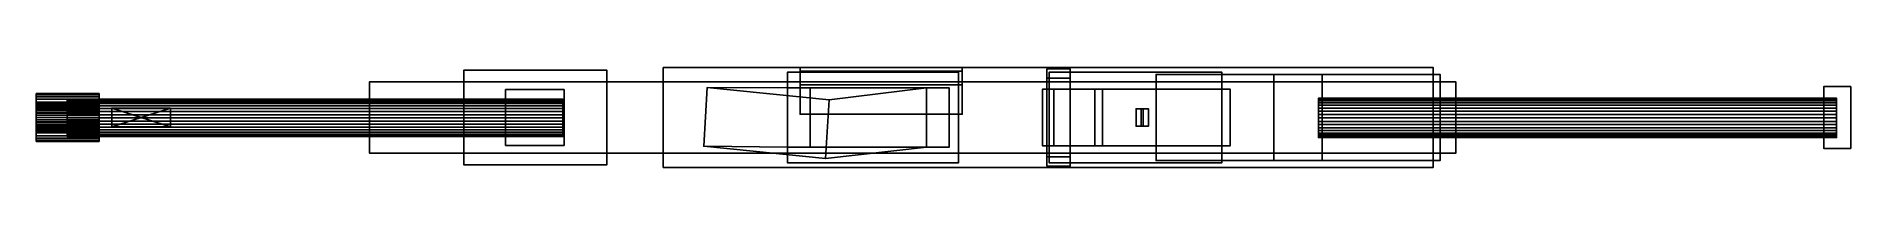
# Model space of a CAD drawing. Extents: x -1.07 to 1.57, y -0.07 to 0.07.
import ezdxf

# ---------------------------------------------------------------- set-up
doc = ezdxf.new("R2010")
doc.units = 0
for name, color, linetype in [('CA_ON', 88, 'CONTINUOUS'), ('CARGADOR', 88, 'CONTINUOUS'), ('CUBO_5', 88, 'CONTINUOUS'), ('CUERPO', 88, 'CONTINUOUS'), ('CULATA', 88, 'CONTINUOUS'), ('GATILLO', 88, 'CONTINUOUS'), ('GRIP', 88, 'CONTINUOUS'), ('MIRA', 88, 'CONTINUOUS')]:
    doc.layers.add(name, color=color, linetype=linetype)

msp = doc.modelspace()

# ---------------------------------------------------------------- meshes
at = {"layer": 'CA_ON'}
mesh = msp.add_polyface(dxfattribs=at)
corners = [(-1.0656, 0.0036, 2.1693), (-1.0656, 0.0061, 2.1554), (-1.0656, 0.0119, 2.157), (-1.0656, 0.0071, 2.1702), (-1.0656, 0.0061, 2.1554), (-0.9745, 0.0061, 2.1554), (-0.9745, 0.0119, 2.157), (-1.0656, 0.0119, 2.157), (-0.9745, 0.0036, 2.1693), (-1.0656, 0.0036, 2.1693), (-1.0656, 0.0071, 2.1702), (-0.9745, 0.0071, 2.1702), (-1.0656, 0.0174, 2.1595), (-1.0656, 0.0104, 2.1717), (-0.9745, 0.0174, 2.1595), (-1.0656, 0.0174, 2.1595), (-1.0656, 0.0104, 2.1717), (-0.9745, 0.0104, 2.1717), (-1.0656, 0.0224, 2.163), (-1.0656, 0.0134, 2.1738), (-0.9745, 0.0224, 2.163), (-1.0656, 0.0224, 2.163), (-1.0656, 0.0134, 2.1738), (-0.9745, 0.0134, 2.1738), (-1.0656, 0.0267, 2.1673), (-1.0656, 0.0159, 2.1764), (-0.9745, 0.0267, 2.1673), (-1.0656, 0.0267, 2.1673), (-1.0656, 0.0159, 2.1764), (-0.9745, 0.0159, 2.1764), (-1.0656, 0.0302, 2.1723), (-1.0656, 0.018, 2.1793), (-0.9745, 0.0302, 2.1723), (-1.0656, 0.0302, 2.1723), (-1.0656, 0.018, 2.1793), (-0.9745, 0.018, 2.1793), (-1.0656, 0.0328, 2.1778), (-1.0656, 0.0196, 2.1826), (-0.9745, 0.0328, 2.1778), (-1.0656, 0.0328, 2.1778), (-1.0656, 0.0196, 2.1826), (-0.9745, 0.0196, 2.1826), (-1.0656, 0.0344, 2.1837), (-1.0656, 0.0205, 2.1861), (-0.9745, 0.0344, 2.1837), (-1.0656, 0.0344, 2.1837), (-1.0656, 0.0205, 2.1861), (-0.9745, 0.0205, 2.1861), (-1.0656, 0.0349, 2.1897), (-1.0656, 0.0208, 2.1897), (-0.9745, 0.0349, 2.1897), (-1.0656, 0.0349, 2.1897), (-1.0656, 0.0208, 2.1897), (-0.9745, 0.0208, 2.1897), (-1.0656, 0.0344, 2.1958), (-1.0656, 0.0205, 2.1934), (-0.9745, 0.0344, 2.1958), (-1.0656, 0.0344, 2.1958), (-1.0656, 0.0205, 2.1934), (-0.9745, 0.0205, 2.1934), (-1.0656, 0.0328, 2.2017), (-1.0656, 0.0196, 2.1969), (-0.9745, 0.0328, 2.2017), (-1.0656, 0.0328, 2.2017), (-1.0656, 0.0196, 2.1969), (-0.9745, 0.0196, 2.1969), (-1.0656, 0.0302, 2.2072), (-1.0656, 0.018, 2.2002), (-0.9745, 0.0302, 2.2072), (-1.0656, 0.0302, 2.2072), (-1.0656, 0.018, 2.2002), (-0.9745, 0.018, 2.2002), (-1.0656, 0.0267, 2.2122), (-1.0656, 0.0159, 2.2031), (-0.9745, 0.0267, 2.2122), (-1.0656, 0.0267, 2.2122), (-1.0656, 0.0159, 2.2031), (-0.9745, 0.0159, 2.2031), (-1.0656, 0.0224, 2.2165), (-1.0656, 0.0134, 2.2057), (-0.9745, 0.0224, 2.2165), (-1.0656, 0.0224, 2.2165), (-1.0656, 0.0134, 2.2057), (-0.9745, 0.0134, 2.2057), (-1.0656, 0.0174, 2.22), (-1.0656, 0.0104, 2.2078), (-0.9745, 0.0174, 2.22), (-1.0656, 0.0174, 2.22), (-1.0656, 0.0104, 2.2078), (-0.9745, 0.0104, 2.2078), (-1.0656, 0.0119, 2.2225), (-1.0656, 0.0071, 2.2093), (-0.9745, 0.0119, 2.2225), (-1.0656, 0.0119, 2.2225), (-1.0656, 0.0071, 2.2093), (-0.9745, 0.0071, 2.2093), (-1.0656, 0.0061, 2.2241), (-1.0656, 0.0036, 2.2102), (-0.9745, 0.0061, 2.2241), (-1.0656, 0.0061, 2.2241), (-1.0656, 0.0036, 2.2102), (-0.9745, 0.0036, 2.2102), (-1.0207, -0.0006, 2.1902), (-1.0207, 0.0041, 2.1635), (-1.0207, 0.0087, 2.1647), (-1.0207, 0.013, 2.1667), (-1.0207, 0.0168, 2.1694), (-1.0207, 0.0202, 2.1727), (-1.0207, 0.0229, 2.1766), (-1.0207, 0.0249, 2.1809), (-1.0207, 0.0261, 2.1855), (-1.0207, 0.0265, 2.1902), (-1.0207, 0.0261, 2.1949), (-1.0207, 0.0249, 2.1995), (-1.0207, 0.0229, 2.2038), (-1.0207, 0.0202, 2.2076), (-1.0207, 0.0168, 2.211), (-1.0207, 0.013, 2.2137), (-1.0207, 0.0087, 2.2157), (-1.0207, 0.0041, 2.2169)]
mesh.append_faces([[corners[k] for k in face] for face in [(0, 1, 2, 3), (4, 5, 6, 7), (8, 9, 10, 11), (3, 2, 12, 13), (7, 6, 14, 15), (11, 10, 16, 17), (13, 12, 18, 19), (15, 14, 20, 21), (17, 16, 22, 23), (19, 18, 24, 25), (21, 20, 26, 27), (23, 22, 28, 29), (25, 24, 30, 31), (27, 26, 32, 33), (29, 28, 34, 35), (31, 30, 36, 37), (33, 32, 38, 39), (35, 34, 40, 41), (37, 36, 42, 43), (39, 38, 44, 45), (41, 40, 46, 47), (43, 42, 48, 49), (45, 44, 50, 51), (47, 46, 52, 53), (49, 48, 54, 55), (51, 50, 56, 57), (53, 52, 58, 59), (55, 54, 60, 61), (57, 56, 62, 63), (59, 58, 64, 65), (61, 60, 66, 67), (63, 62, 68, 69), (65, 64, 70, 71), (67, 66, 72, 73), (69, 68, 74, 75), (71, 70, 76, 77), (73, 72, 78, 79), (75, 74, 80, 81), (77, 76, 82, 83), (79, 78, 84, 85), (81, 80, 86, 87), (83, 82, 88, 89), (85, 84, 90, 91), (87, 86, 92, 93), (89, 88, 94, 95), (91, 90, 96, 97), (93, 92, 98, 99), (95, 94, 100, 101), (102, 103, 104, 104), (102, 104, 105, 105), (102, 105, 106, 106), (102, 106, 107, 107), (102, 107, 108, 108), (102, 108, 109, 109), (102, 109, 110, 110), (102, 110, 111, 111), (102, 111, 112, 112), (102, 112, 113, 113), (102, 113, 114, 114), (102, 114, 115, 115), (102, 115, 116, 116), (102, 116, 117, 117), (102, 117, 118, 118), (102, 118, 119, 119)]])
mesh = msp.add_polyface(dxfattribs=at)
corners = [(-0.9745, 0, 2.1548), (-0.9745, 0, 2.1689), (-0.9745, 0.0036, 2.1693), (-0.9745, 0.0061, 2.1554), (-0.9745, 0.0071, 2.1702), (-0.9745, 0.0119, 2.157), (-0.9745, 0.0104, 2.1717), (-0.9745, 0.0174, 2.1595), (-0.9745, 0.0134, 2.1738), (-0.9745, 0.0224, 2.163), (-0.9745, 0.0159, 2.1764), (-0.9745, 0.0267, 2.1673), (-0.9745, 0.018, 2.1793), (-0.9745, 0.0302, 2.1723), (-0.9745, 0.0196, 2.1826), (-0.9745, 0.0328, 2.1778), (-0.9745, 0.0205, 2.1861), (-0.9745, 0.0344, 2.1837), (-0.9745, 0.0208, 2.1897), (-0.9745, 0.0349, 2.1897), (-0.9745, 0.0205, 2.1934), (-0.9745, 0.0344, 2.1958), (-0.9745, 0.0196, 2.1969), (-0.9745, 0.0328, 2.2017), (-0.9745, 0.018, 2.2002), (-0.9745, 0.0302, 2.2072), (-0.9745, 0.0159, 2.2031), (-0.9745, 0.0267, 2.2122), (-0.9745, 0.0134, 2.2057), (-0.9745, 0.0224, 2.2165), (-0.9745, 0.0104, 2.2078), (-0.9745, 0.0174, 2.22), (-0.9745, 0.0071, 2.2093), (-0.9745, 0.0119, 2.2225), (-0.9745, 0.0036, 2.2102), (-0.9745, 0.0061, 2.2241), (-0.9745, 0, 2.2106), (-0.9745, 0, 2.2246), (-0.9745, -0.0036, 2.2102), (-0.9745, -0.0061, 2.2241), (-0.9745, -0.0071, 2.2093), (-0.9745, -0.0119, 2.2225), (-0.9745, -0.0104, 2.2078), (-0.9745, -0.0174, 2.22), (-0.9745, -0.0134, 2.2057), (-0.9745, -0.0224, 2.2165), (-0.9745, -0.0159, 2.2031), (-0.9745, -0.0267, 2.2122), (-0.9745, -0.018, 2.2002), (-0.9745, -0.0302, 2.2072), (-0.9745, -0.0196, 2.1969), (-0.9745, -0.0328, 2.2017), (-0.9745, -0.0205, 2.1934), (-0.9745, -0.0344, 2.1958), (-0.9745, -0.0208, 2.1897), (-0.9745, -0.0349, 2.1897), (-0.9745, -0.0205, 2.1861), (-0.9745, -0.0344, 2.1837), (-1.0656, -0.0344, 2.1837), (-0.9745, -0.0344, 2.1837), (-0.9745, -0.0328, 2.1778), (-1.0656, -0.0328, 2.1778), (-0.9745, -0.0196, 2.1826), (-0.9745, -0.0328, 2.1778), (-0.9745, -0.0205, 2.1861), (-1.0656, -0.0205, 2.1861), (-1.0656, -0.0196, 2.1826), (-0.9745, -0.0196, 2.1826), (-0.9745, -0.0302, 2.1723), (-1.0656, -0.0302, 2.1723), (-0.9745, -0.018, 2.1793), (-0.9745, -0.0302, 2.1723), (-1.0656, -0.018, 2.1793), (-0.9745, -0.018, 2.1793), (-0.9745, -0.0267, 2.1673), (-1.0656, -0.0267, 2.1673), (-0.9745, -0.0159, 2.1764), (-0.9745, -0.0267, 2.1673), (-1.0656, -0.0159, 2.1764), (-0.9745, -0.0159, 2.1764), (-0.9745, -0.0224, 2.163), (-1.0656, -0.0224, 2.163), (-0.9745, -0.0134, 2.1738), (-0.9745, -0.0224, 2.163), (-1.0656, -0.0134, 2.1738), (-0.9745, -0.0134, 2.1738), (-0.9745, -0.0174, 2.1595), (-1.0656, -0.0174, 2.1595), (-0.9745, -0.0104, 2.1717), (-0.9745, -0.0174, 2.1595), (-1.0656, -0.0104, 2.1717), (-0.9745, -0.0104, 2.1717), (-0.9745, -0.0119, 2.157), (-1.0656, -0.0119, 2.157), (-0.9745, -0.0071, 2.1702), (-0.9745, -0.0119, 2.157), (-1.0656, -0.0071, 2.1702), (-0.9745, -0.0071, 2.1702), (-0.9745, -0.0061, 2.1554), (-1.0656, -0.0061, 2.1554), (-0.9745, -0.0036, 2.1693), (-0.9745, -0.0061, 2.1554), (-1.0656, -0.0036, 2.1693), (-0.9745, -0.0036, 2.1693), (-0.9745, 0, 2.1548), (-1.0656, 0, 2.1548), (-1.0656, 0, 2.1689), (-0.9745, 0, 2.1689), (-1.0207, -0.0006, 2.1631), (-0.3021, -0.0006, 2.1631), (-0.3021, 0.0041, 2.1635), (-1.0207, 0.0041, 2.1635), (-0.3021, 0.0087, 2.1647), (-1.0207, 0.0087, 2.1647), (-0.3021, 0.013, 2.1667), (-1.0207, 0.013, 2.1667), (-0.3021, 0.0168, 2.1694), (-1.0207, 0.0168, 2.1694), (-0.3021, 0.0202, 2.1727), (-1.0207, 0.0202, 2.1727), (-0.3021, 0.0229, 2.1766), (-1.0207, 0.0229, 2.1766), (-0.3021, 0.0249, 2.1809), (-1.0207, 0.0249, 2.1809), (-0.9561, -0.0136, 2.2054), (-0.871, -0.0136, 2.2054), (-0.871, 0.0136, 2.2054), (-0.9561, 0.0136, 2.2054), (-0.9136, 0, 2.3363)]
mesh.append_faces([[corners[k] for k in face] for face in [(0, 1, 2, 3), (3, 2, 4, 5), (5, 4, 6, 7), (7, 6, 8, 9), (9, 8, 10, 11), (11, 10, 12, 13), (13, 12, 14, 15), (15, 14, 16, 17), (17, 16, 18, 19), (19, 18, 20, 21), (21, 20, 22, 23), (23, 22, 24, 25), (25, 24, 26, 27), (27, 26, 28, 29), (29, 28, 30, 31), (31, 30, 32, 33), (33, 32, 34, 35), (35, 34, 36, 37), (37, 36, 38, 39), (39, 38, 40, 41), (41, 40, 42, 43), (43, 42, 44, 45), (45, 44, 46, 47), (47, 46, 48, 49), (49, 48, 50, 51), (51, 50, 52, 53), (53, 52, 54, 55), (55, 54, 56, 57), (58, 59, 60, 61), (57, 56, 62, 63), (64, 65, 66, 67), (61, 60, 68, 69), (63, 62, 70, 71), (67, 66, 72, 73), (69, 68, 74, 75), (71, 70, 76, 77), (73, 72, 78, 79), (75, 74, 80, 81), (77, 76, 82, 83), (79, 78, 84, 85), (81, 80, 86, 87), (83, 82, 88, 89), (85, 84, 90, 91), (87, 86, 92, 93), (89, 88, 94, 95), (91, 90, 96, 97), (93, 92, 98, 99), (95, 94, 100, 101), (97, 96, 102, 103), (99, 98, 104, 105), (101, 100, 1, 0), (103, 102, 106, 107), (108, 109, 110, 111), (111, 110, 112, 113), (113, 112, 114, 115), (115, 114, 116, 117), (117, 116, 118, 119), (119, 118, 120, 121), (121, 120, 122, 123), (124, 125, 126, 127), (128, 126, 125, 125), (128, 127, 126, 126), (128, 124, 127, 127), (128, 125, 124, 124)]])
mesh = msp.add_polyface(dxfattribs=at)
corners = [(-0.3021, -0.0006, 2.1631), (-0.3021, -0.0006, 2.1902), (-0.3021, 0.0041, 2.1635), (-0.3021, 0.0087, 2.1647), (-0.3021, 0.013, 2.1667), (-1.0207, 0.0249, 2.1809), (-0.3021, 0.0249, 2.1809), (-0.3021, 0.0261, 2.1855), (-1.0207, 0.0261, 2.1855), (-0.3021, 0.0265, 2.1902), (-1.0207, 0.0265, 2.1902), (-0.3021, 0.0261, 2.1949), (-1.0207, 0.0261, 2.1949), (-0.3021, 0.0249, 2.1995), (-1.0207, 0.0249, 2.1995), (-0.3021, 0.0229, 2.2038), (-1.0207, 0.0229, 2.2038), (-0.3021, 0.0202, 2.2076), (-1.0207, 0.0202, 2.2076), (-0.3021, 0.0168, 2.211), (-1.0207, 0.0168, 2.211), (-0.3021, 0.013, 2.2137), (-1.0207, 0.013, 2.2137), (-0.3021, 0.0087, 2.2157), (-1.0207, 0.0087, 2.2157), (-0.3021, 0.0041, 2.2169), (-1.0207, 0.0041, 2.2169), (-0.3021, -0.0006, 2.2173), (-1.0207, -0.0006, 2.2173), (-0.3021, -0.0053, 2.2169), (-1.0207, -0.0053, 2.2169), (-0.3021, -0.0099, 2.2157), (-1.0207, -0.0099, 2.2157), (-0.3021, -0.0142, 2.2137), (-1.0207, -0.0142, 2.2137), (-0.3021, -0.018, 2.211), (-1.0207, -0.018, 2.211), (-0.3021, -0.0214, 2.2076), (-1.0207, -0.0214, 2.2076), (-0.3021, -0.0241, 2.2038), (-1.0207, -0.0241, 2.2038), (-0.3021, -0.0261, 2.1995), (-1.0207, -0.0261, 2.1995), (-0.3021, -0.0273, 2.1949), (-1.0207, -0.0273, 2.1949), (-0.3021, -0.0277, 2.1902), (-1.0207, -0.0277, 2.1902), (-0.3021, -0.0273, 2.1855), (-1.0207, -0.0273, 2.1855), (-0.3021, -0.0261, 2.1809), (-1.0207, -0.0261, 2.1809), (-0.3021, -0.0241, 2.1766), (-1.0207, -0.0241, 2.1766), (-0.3021, -0.0214, 2.1727), (-1.0207, -0.0214, 2.1727), (-0.3021, -0.018, 2.1694), (-1.0207, -0.018, 2.1694), (-0.3021, -0.0142, 2.1667), (-1.0207, -0.0142, 2.1667), (-0.3021, -0.0099, 2.1647), (-1.0207, -0.0099, 2.1647), (-0.3021, -0.0053, 2.1635), (-1.0207, -0.0053, 2.1635), (-0.3021, -0.0006, 2.1631), (-1.0207, -0.0006, 2.1631)]
mesh.append_faces([[corners[k] for k in face] for face in [(0, 1, 2, 2), (2, 1, 3, 3), (3, 1, 4, 4), (5, 6, 7, 8), (8, 7, 9, 10), (10, 9, 11, 12), (12, 11, 13, 14), (14, 13, 15, 16), (16, 15, 17, 18), (18, 17, 19, 20), (20, 19, 21, 22), (22, 21, 23, 24), (24, 23, 25, 26), (26, 25, 27, 28), (28, 27, 29, 30), (30, 29, 31, 32), (32, 31, 33, 34), (34, 33, 35, 36), (36, 35, 37, 38), (38, 37, 39, 40), (40, 39, 41, 42), (42, 41, 43, 44), (44, 43, 45, 46), (46, 45, 47, 48), (48, 47, 49, 50), (50, 49, 51, 52), (52, 51, 53, 54), (54, 53, 55, 56), (56, 55, 57, 58), (58, 57, 59, 60), (60, 59, 61, 62), (62, 61, 63, 64)]])
mesh = msp.add_polyface(dxfattribs=at)
corners = [(-0.3021, 0.013, 2.1667), (-0.3021, -0.0006, 2.1902), (-0.3021, 0.0168, 2.1694), (-0.3021, 0.0202, 2.1727), (-0.3021, 0.0229, 2.1766), (-0.3021, 0.0249, 2.1809), (-0.3021, 0.0261, 2.1855), (-0.3021, 0.0265, 2.1902), (-0.3021, 0.0261, 2.1949), (-0.3021, 0.0249, 2.1995), (-0.3021, 0.0229, 2.2038), (-0.3021, 0.0202, 2.2076), (-0.3021, 0.0168, 2.211), (-0.3021, 0.013, 2.2137), (-0.3021, 0.0087, 2.2157), (-0.3021, 0.0041, 2.2169), (-0.3021, -0.0006, 2.2173), (-0.3021, -0.0053, 2.2169), (-0.3021, -0.0099, 2.2157), (-0.3021, -0.0142, 2.2137), (-0.3021, -0.018, 2.211), (-0.3021, -0.0214, 2.2076), (-0.3021, -0.0241, 2.2038), (-0.3021, -0.0261, 2.1995), (-0.3021, -0.0273, 2.1949), (-0.3021, -0.0277, 2.1902), (-0.3021, -0.0273, 2.1855), (-0.3021, -0.0261, 2.1809), (-0.3021, -0.0241, 2.1766), (-0.3021, -0.0214, 2.1727), (-0.3021, -0.018, 2.1694), (-0.3021, -0.0142, 2.1667), (-0.3021, -0.0099, 2.1647), (-0.3021, -0.0053, 2.1635), (-0.3021, -0.0006, 2.1631)]
mesh.append_faces([[corners[k] for k in face] for face in [(0, 1, 2, 2), (2, 1, 3, 3), (3, 1, 4, 4), (4, 1, 5, 5), (5, 1, 6, 6), (6, 1, 7, 7), (7, 1, 8, 8), (8, 1, 9, 9), (9, 1, 10, 10), (10, 1, 11, 11), (11, 1, 12, 12), (12, 1, 13, 13), (13, 1, 14, 14), (14, 1, 15, 15), (15, 1, 16, 16), (16, 1, 17, 17), (17, 1, 18, 18), (18, 1, 19, 19), (19, 1, 20, 20), (20, 1, 21, 21), (21, 1, 22, 22), (22, 1, 23, 23), (23, 1, 24, 24), (24, 1, 25, 25), (25, 1, 26, 26), (26, 1, 27, 27), (27, 1, 28, 28), (28, 1, 29, 29), (29, 1, 30, 30), (30, 1, 31, 31), (31, 1, 32, 32), (32, 1, 33, 33), (33, 1, 34, 34)]])
mesh = msp.add_polyface(dxfattribs=at)
corners = [(-1.0656, 0, 2.1689), (-1.0656, 0, 2.1548), (-1.0656, 0.0061, 2.1554), (-1.0656, 0.0036, 2.1693), (-1.0656, 0, 2.1548), (-0.9745, 0, 2.1548), (-0.9745, 0.0061, 2.1554), (-1.0656, 0.0061, 2.1554), (-0.9745, 0, 2.1689), (-1.0656, 0, 2.1689), (-1.0656, 0.0036, 2.1693), (-0.9745, 0.0036, 2.1693), (-1.0656, 0.0036, 2.2102), (-1.0656, 0.0061, 2.2241), (-1.0656, 0, 2.2246), (-1.0656, 0, 2.2106), (-1.0656, 0.0061, 2.2241), (-0.9745, 0.0061, 2.2241), (-0.9745, 0, 2.2246), (-1.0656, 0, 2.2246), (-0.9745, 0.0036, 2.2102), (-1.0656, 0.0036, 2.2102), (-1.0656, 0, 2.2106), (-0.9745, 0, 2.2106), (-1.0656, -0.0061, 2.2241), (-1.0656, -0.0036, 2.2102), (-0.9745, -0.0061, 2.2241), (-1.0656, -0.0061, 2.2241), (-1.0656, -0.0036, 2.2102), (-0.9745, -0.0036, 2.2102), (-1.0656, -0.0119, 2.2225), (-1.0656, -0.0071, 2.2093), (-0.9745, -0.0119, 2.2225), (-1.0656, -0.0119, 2.2225), (-1.0656, -0.0071, 2.2093), (-0.9745, -0.0071, 2.2093), (-1.0656, -0.0174, 2.22), (-1.0656, -0.0104, 2.2078), (-0.9745, -0.0174, 2.22), (-1.0656, -0.0174, 2.22), (-1.0656, -0.0104, 2.2078), (-0.9745, -0.0104, 2.2078), (-1.0656, -0.0224, 2.2165), (-1.0656, -0.0134, 2.2057), (-0.9745, -0.0224, 2.2165), (-1.0656, -0.0224, 2.2165), (-1.0656, -0.0134, 2.2057), (-0.9745, -0.0134, 2.2057), (-1.0656, -0.0267, 2.2122), (-1.0656, -0.0159, 2.2031), (-0.9745, -0.0267, 2.2122), (-1.0656, -0.0267, 2.2122), (-1.0656, -0.0159, 2.2031), (-0.9745, -0.0159, 2.2031), (-1.0656, -0.0302, 2.2072), (-1.0656, -0.018, 2.2002), (-0.9745, -0.0302, 2.2072), (-1.0656, -0.0302, 2.2072), (-1.0656, -0.018, 2.2002), (-0.9745, -0.018, 2.2002), (-1.0656, -0.0328, 2.2017), (-1.0656, -0.0196, 2.1969), (-0.9745, -0.0328, 2.2017), (-1.0656, -0.0328, 2.2017), (-1.0656, -0.0196, 2.1969), (-0.9745, -0.0196, 2.1969), (-1.0656, -0.0344, 2.1958), (-1.0656, -0.0205, 2.1934), (-0.9745, -0.0344, 2.1958), (-1.0656, -0.0344, 2.1958), (-1.0656, -0.0205, 2.1934), (-0.9745, -0.0205, 2.1934), (-1.0656, -0.0349, 2.1897), (-1.0656, -0.0208, 2.1897), (-0.9745, -0.0349, 2.1897), (-1.0656, -0.0349, 2.1897), (-1.0656, -0.0208, 2.1897), (-0.9745, -0.0208, 2.1897), (-1.0656, -0.0344, 2.1837), (-1.0656, -0.0205, 2.1861), (-0.9745, -0.0344, 2.1837), (-1.0656, -0.0344, 2.1837), (-1.0656, -0.0205, 2.1861), (-0.9745, -0.0205, 2.1861), (-1.0656, -0.0328, 2.1778), (-1.0656, -0.0196, 2.1826), (-1.0656, -0.0302, 2.1723), (-1.0656, -0.018, 2.1793), (-1.0656, -0.0267, 2.1673), (-1.0656, -0.0159, 2.1764), (-1.0656, -0.0224, 2.163), (-1.0656, -0.0134, 2.1738), (-1.0656, -0.0174, 2.1595), (-1.0656, -0.0104, 2.1717), (-1.0656, -0.0119, 2.157), (-1.0656, -0.0071, 2.1702), (-1.0656, -0.0061, 2.1554), (-1.0656, -0.0036, 2.1693), (-1.0207, -0.0006, 2.1902), (-1.0207, -0.0006, 2.1631), (-1.0207, 0.0041, 2.1635), (-1.0207, 0.0041, 2.2169), (-1.0207, -0.0006, 2.2173), (-1.0207, -0.0053, 2.2169), (-1.0207, -0.0099, 2.2157), (-1.0207, -0.0142, 2.2137), (-1.0207, -0.018, 2.211), (-1.0207, -0.0214, 2.2076), (-1.0207, -0.0241, 2.2038), (-1.0207, -0.0261, 2.1995), (-1.0207, -0.0273, 2.1949), (-1.0207, -0.0277, 2.1902), (-1.0207, -0.0273, 2.1855), (-1.0207, -0.0261, 2.1809), (-1.0207, -0.0241, 2.1766), (-1.0207, -0.0214, 2.1727), (-1.0207, -0.018, 2.1694), (-1.0207, -0.0142, 2.1667), (-1.0207, -0.0099, 2.1647), (-1.0207, -0.0053, 2.1635)]
mesh.append_faces([[corners[k] for k in face] for face in [(0, 1, 2, 3), (4, 5, 6, 7), (8, 9, 10, 11), (12, 13, 14, 15), (16, 17, 18, 19), (20, 21, 22, 23), (15, 14, 24, 25), (19, 18, 26, 27), (23, 22, 28, 29), (25, 24, 30, 31), (27, 26, 32, 33), (29, 28, 34, 35), (31, 30, 36, 37), (33, 32, 38, 39), (35, 34, 40, 41), (37, 36, 42, 43), (39, 38, 44, 45), (41, 40, 46, 47), (43, 42, 48, 49), (45, 44, 50, 51), (47, 46, 52, 53), (49, 48, 54, 55), (51, 50, 56, 57), (53, 52, 58, 59), (55, 54, 60, 61), (57, 56, 62, 63), (59, 58, 64, 65), (61, 60, 66, 67), (63, 62, 68, 69), (65, 64, 70, 71), (67, 66, 72, 73), (69, 68, 74, 75), (71, 70, 76, 77), (73, 72, 78, 79), (75, 74, 80, 81), (77, 76, 82, 83), (79, 78, 84, 85), (85, 84, 86, 87), (87, 86, 88, 89), (89, 88, 90, 91), (91, 90, 92, 93), (93, 92, 94, 95), (95, 94, 96, 97), (97, 96, 1, 0), (98, 99, 100, 100), (98, 101, 102, 102), (98, 102, 103, 103), (98, 103, 104, 104), (98, 104, 105, 105), (98, 105, 106, 106), (98, 106, 107, 107), (98, 107, 108, 108), (98, 108, 109, 109), (98, 109, 110, 110), (98, 110, 111, 111), (98, 111, 112, 112), (98, 112, 113, 113), (98, 113, 114, 114), (98, 114, 115, 115), (98, 115, 116, 116), (98, 116, 117, 117), (98, 117, 118, 118), (98, 118, 119, 119), (98, 119, 99, 99)]])
at = {"layer": 'CARGADOR'}
mesh = msp.add_polyface(dxfattribs=at)
corners = [(-0.0979, -0.0418, 1.6599), (0.0236, -0.043, 1.8954), (0.0564, -0.043, 2.1009), (0.0789, -0.0597, 1.5589), (0.2254, -0.043, 1.8632), (0.2582, -0.043, 2.0686), (0.0841, 0.0258, 1.5527), (0.2254, 0.043, 1.8632), (0.2582, 0.043, 2.0686), (-0.0927, 0.0438, 1.6537), (0.0236, 0.043, 1.8954), (0.0564, 0.043, 2.1009)]
mesh.append_faces([[corners[k] for k in face] for face in [(0, 1, 4, 3), (1, 2, 5, 4), (3, 4, 7, 6), (4, 5, 8, 7), (6, 7, 10, 9), (7, 8, 11, 10), (9, 10, 1, 0), (10, 11, 2, 1), (2, 11, 8, 5), (9, 0, 3, 6)]])
at = {"layer": 'CUBO_5'}
mesh = msp.add_polyface(dxfattribs=at)
corners = [(0.042, 0.0477, 2.1929), (0.042, 0.0477, 2.2485), (0.2771, 0.0477, 2.1929), (0.2771, 0.0477, 2.2485), (0.2771, 0.0675, 2.1929), (0.2771, 0.0675, 2.2485), (0.042, 0.0675, 2.1929), (0.042, 0.0675, 2.2485)]
mesh.append_faces([[corners[k] for k in face] for face in [(0, 1, 3, 2), (2, 3, 5, 4), (4, 5, 7, 6), (6, 7, 1, 0), (1, 7, 5, 3), (6, 0, 2, 4)]])
at = {"layer": 'CUERPO'}
mesh = msp.add_polyface(dxfattribs=at)
corners = [(-0.1564, -0.0727, 2.0832), (-0.1564, -0.0727, 2.2811), (0.96, -0.0727, 2.0832), (0.96, -0.0727, 2.2811), (0.96, 0.0727, 2.0832), (0.96, 0.0727, 2.2811), (-0.1564, 0.0727, 2.0832), (-0.1564, 0.0727, 2.2811), (0.2771, 0.0727, 2.2485), (0.2771, 0.0727, 2.1929), (0.042, 0.0727, 2.2485), (0.042, 0.0727, 2.1929), (0.042, 0.0047, 2.1929), (0.042, 0.0047, 2.2485), (0.2771, 0.0047, 2.1929), (0.2771, 0.0047, 2.2485), (0.2771, 0.0727, 2.2485), (0.2771, 0.0727, 2.1929), (0.042, 0.0727, 2.2485), (0.042, 0.0727, 2.1929), (0.3936, -0.0413, 2.1042), (0.4097, -0.0413, 2.1131), (0.4693, -0.0413, 1.9688), (0.4804, -0.0413, 1.9835), (0.6653, -0.0413, 1.9616), (0.6653, -0.0413, 1.98), (0.6653, 0.0413, 1.9616), (0.6653, 0.0413, 1.98), (0.4693, 0.0413, 1.9688), (0.4804, 0.0413, 1.9835), (0.3936, 0.0413, 2.1042), (0.4097, 0.0413, 2.1131), (-0.5826, -0.0519, 2.1231), (-0.5826, -0.0519, 2.264), (0.9929, -0.0519, 2.1231), (0.9929, -0.0519, 2.264), (0.9929, 0.0519, 2.1231), (0.9929, 0.0519, 2.264), (-0.5826, 0.0519, 2.1231), (-0.5826, 0.0519, 2.264), (0.0236, -0.0658, 2.0196), (0.0236, -0.0658, 2.0887), (0.2717, -0.0658, 2.0196), (0.2717, -0.0658, 2.0887), (0.2717, 0.0658, 2.0196), (0.2717, 0.0658, 2.0887), (0.0236, 0.0658, 2.0196), (0.0236, 0.0658, 2.0887), (0.5581, -0.0626, 2.0933), (0.7288, -0.0626, 2.184), (0.7991, -0.0626, 1.6398), (0.9698, -0.0626, 1.7305), (0.7991, 0.0626, 1.6398), (0.9698, 0.0626, 1.7305), (0.5581, 0.0626, 2.0933), (0.7288, 0.0626, 2.184)]
mesh.append_faces([[corners[k] for k in face] for face in [(0, 1, 3, 2), (2, 3, 5, 4), (6, 4, 9, 11), (7, 6, 10, 10), (11, 10, 6, 6), (5, 7, 10, 8), (9, 4, 5, 8), (6, 7, 1, 0), (1, 7, 5, 3), (6, 0, 2, 4), (13, 12, 14, 15), (14, 17, 16, 15), (13, 18, 19, 12), (15, 16, 18, 13), (12, 19, 17, 14), (20, 21, 23, 22), (22, 23, 25, 24), (24, 25, 27, 26), (26, 27, 29, 28), (28, 29, 31, 30), (30, 31, 21, 20), (21, 31, 29, 23), (23, 29, 27, 25), (30, 20, 22, 28), (28, 22, 24, 26), (32, 33, 35, 34), (34, 35, 37, 36), (36, 37, 39, 38), (38, 39, 33, 32), (33, 39, 37, 35), (38, 32, 34, 36), (40, 41, 43, 42), (42, 43, 45, 44), (44, 45, 47, 46), (46, 47, 41, 40), (41, 47, 45, 43), (46, 40, 42, 44), (48, 49, 51, 50), (50, 51, 53, 52), (52, 53, 55, 54), (54, 55, 49, 48), (49, 55, 53, 51), (54, 48, 50, 52)]])
at = {"layer": 'CULATA'}
mesh = msp.add_polyface(dxfattribs=at)
corners = [(1.5262, -0.045, 1.8322), (1.5262, -0.045, 2.233), (1.5653, -0.045, 1.8322), (1.5653, -0.045, 2.233), (1.5653, 0.045, 1.8322), (1.5653, 0.045, 2.233), (1.5262, 0.045, 1.8322), (1.5262, 0.045, 2.233), (0.7934, -0.0006, 2.1758), (1.5447, -0.0006, 2.1758), (0.7934, -0.0006, 2.1471), (0.7934, -0.0006, 2.1471), (1.5447, -0.0006, 2.1471), (1.5447, -0.0006, 2.1471), (0.7934, 0.0044, 2.1475), (0.7934, 0.0044, 2.1475), (1.5447, 0.0044, 2.1475), (1.5447, 0.0044, 2.1475), (0.7934, 0.0092, 2.1488), (0.7934, 0.0092, 2.1488), (1.5447, 0.0092, 2.1488), (1.5447, 0.0092, 2.1488), (0.7934, 0.0137, 2.1509), (0.7934, 0.0137, 2.1509), (1.5447, 0.0137, 2.1509), (1.5447, 0.0137, 2.1509), (0.7934, 0.0178, 2.1538), (0.7934, 0.0178, 2.1538), (1.5447, 0.0178, 2.1538), (1.5447, 0.0178, 2.1538), (0.7934, 0.0214, 2.1573), (0.7934, 0.0214, 2.1573), (1.5447, 0.0214, 2.1573), (1.5447, 0.0214, 2.1573), (0.7934, 0.0242, 2.1614), (0.7934, 0.0242, 2.1614), (1.5447, 0.0242, 2.1614), (1.5447, 0.0242, 2.1614), (0.7934, 0.0263, 2.166), (0.7934, 0.0263, 2.166), (1.5447, 0.0263, 2.166), (1.5447, 0.0263, 2.166), (0.7934, 0.0276, 2.1708), (0.7934, 0.0276, 2.1708), (1.5447, 0.0276, 2.1708), (1.5447, 0.0276, 2.1708), (0.7934, 0.0281, 2.1758), (0.7934, 0.0281, 2.1758), (1.5447, 0.0281, 2.1758), (1.5447, 0.0281, 2.1758), (0.7934, 0.0276, 2.1807), (0.7934, 0.0276, 2.1807), (1.5447, 0.0276, 2.1807), (1.5447, 0.0276, 2.1807), (0.7934, 0.0263, 2.1856), (0.7934, 0.0263, 2.1856), (1.5447, 0.0263, 2.1856), (1.5447, 0.0263, 2.1856), (0.7934, 0.0242, 2.1901), (0.7934, 0.0242, 2.1901), (1.5447, 0.0242, 2.1901), (1.5447, 0.0242, 2.1901), (0.7934, 0.0214, 2.1942), (0.7934, 0.0214, 2.1942), (1.5447, 0.0214, 2.1942), (1.5447, 0.0214, 2.1942), (0.7934, 0.0178, 2.1977), (0.7934, 0.0178, 2.1977), (1.5447, 0.0178, 2.1977), (1.5447, 0.0178, 2.1977), (0.7934, 0.0137, 2.2006), (0.7934, 0.0137, 2.2006), (1.5447, 0.0137, 2.2006), (1.5447, 0.0137, 2.2006), (0.7934, 0.0092, 2.2027), (0.7934, 0.0092, 2.2027), (1.5447, 0.0092, 2.2027), (1.5447, 0.0092, 2.2027), (0.7934, 0.0044, 2.204), (0.7934, 0.0044, 2.204), (1.5447, 0.0044, 2.204), (1.5447, 0.0044, 2.204), (0.7934, -0.0006, 2.2044), (0.7934, -0.0006, 2.2044), (1.5447, -0.0006, 2.2044), (1.5447, -0.0006, 2.2044), (0.7934, -0.0056, 2.204), (0.7934, -0.0056, 2.204), (1.5447, -0.0056, 2.204), (1.5447, -0.0056, 2.204), (0.7934, -0.0104, 2.2027), (0.7934, -0.0104, 2.2027), (1.5447, -0.0104, 2.2027), (1.5447, -0.0104, 2.2027), (0.7934, -0.0149, 2.2006), (0.7934, -0.0149, 2.2006), (1.5447, -0.0149, 2.2006), (1.5447, -0.0149, 2.2006), (0.7934, -0.019, 2.1977), (0.7934, -0.019, 2.1977), (1.5447, -0.019, 2.1977), (1.5447, -0.019, 2.1977), (0.7934, -0.0226, 2.1942), (0.7934, -0.0226, 2.1942), (1.5447, -0.0226, 2.1942), (1.5447, -0.0226, 2.1942), (0.7934, -0.0254, 2.1901), (0.7934, -0.0254, 2.1901), (1.5447, -0.0254, 2.1901), (1.5447, -0.0254, 2.1901), (0.7934, -0.0275, 2.1856), (0.7934, -0.0275, 2.1856), (1.5447, -0.0275, 2.1856), (1.5447, -0.0275, 2.1856), (0.7934, -0.0288, 2.1807), (0.7934, -0.0288, 2.1807), (1.5447, -0.0288, 2.1807), (1.5447, -0.0288, 2.1807), (0.7934, -0.0293, 2.1758), (0.7934, -0.0293, 2.1758), (1.5447, -0.0293, 2.1758), (1.5447, -0.0293, 2.1758), (0.7934, -0.0288, 2.1708), (0.7934, -0.0288, 2.1708), (1.5447, -0.0288, 2.1708), (1.5447, -0.0288, 2.1708), (0.7934, -0.0275, 2.166), (0.7934, -0.0275, 2.166), (1.5447, -0.0275, 2.166), (1.5447, -0.0275, 2.166), (0.7934, -0.0254, 2.1614), (0.7934, -0.0254, 2.1614), (1.5447, -0.0254, 2.1614), (1.5447, -0.0254, 2.1614), (0.7934, -0.0226, 2.1573), (0.7934, -0.0226, 2.1573), (1.5447, -0.0226, 2.1573), (1.5447, -0.0226, 2.1573), (0.7934, -0.019, 2.1538), (0.7934, -0.019, 2.1538), (1.5447, -0.019, 2.1538), (1.5447, -0.019, 2.1538), (0.7934, -0.0149, 2.1509), (0.7934, -0.0149, 2.1509), (1.5447, -0.0149, 2.1509), (1.5447, -0.0149, 2.1509), (0.7934, -0.0104, 2.1488), (0.7934, -0.0104, 2.1488), (1.5447, -0.0104, 2.1488), (1.5447, -0.0104, 2.1488), (0.7934, -0.0056, 2.1475), (0.7934, -0.0056, 2.1475), (1.5447, -0.0056, 2.1475), (1.5447, -0.0056, 2.1475)]
mesh.append_faces([[corners[k] for k in face] for face in [(0, 1, 3, 2), (2, 3, 5, 4), (4, 5, 7, 6), (6, 7, 1, 0), (1, 7, 5, 3), (6, 0, 2, 4), (8, 10, 14, 14), (11, 12, 16, 15), (13, 9, 17, 17), (8, 14, 18, 18), (15, 16, 20, 19), (17, 9, 21, 21), (8, 18, 22, 22), (19, 20, 24, 23), (21, 9, 25, 25), (8, 22, 26, 26), (23, 24, 28, 27), (25, 9, 29, 29), (8, 26, 30, 30), (27, 28, 32, 31), (29, 9, 33, 33), (8, 30, 34, 34), (31, 32, 36, 35), (33, 9, 37, 37), (8, 34, 38, 38), (35, 36, 40, 39), (37, 9, 41, 41), (8, 38, 42, 42), (39, 40, 44, 43), (41, 9, 45, 45), (8, 42, 46, 46), (43, 44, 48, 47), (45, 9, 49, 49), (8, 46, 50, 50), (47, 48, 52, 51), (49, 9, 53, 53), (8, 50, 54, 54), (51, 52, 56, 55), (53, 9, 57, 57), (8, 54, 58, 58), (55, 56, 60, 59), (57, 9, 61, 61), (8, 58, 62, 62), (59, 60, 64, 63), (61, 9, 65, 65), (8, 62, 66, 66), (63, 64, 68, 67), (65, 9, 69, 69), (8, 66, 70, 70), (67, 68, 72, 71), (69, 9, 73, 73), (8, 70, 74, 74), (71, 72, 76, 75), (73, 9, 77, 77), (8, 74, 78, 78), (75, 76, 80, 79), (77, 9, 81, 81), (8, 78, 82, 82), (79, 80, 84, 83), (81, 9, 85, 85), (8, 82, 86, 86), (83, 84, 88, 87), (85, 9, 89, 89), (8, 86, 90, 90), (87, 88, 92, 91), (89, 9, 93, 93), (8, 90, 94, 94), (91, 92, 96, 95), (93, 9, 97, 97), (8, 94, 98, 98), (95, 96, 100, 99), (97, 9, 101, 101), (8, 98, 102, 102), (99, 100, 104, 103), (101, 9, 105, 105), (8, 102, 106, 106), (103, 104, 108, 107), (105, 9, 109, 109), (8, 106, 110, 110), (107, 108, 112, 111), (109, 9, 113, 113), (8, 110, 114, 114), (111, 112, 116, 115), (113, 9, 117, 117), (8, 114, 118, 118), (115, 116, 120, 119), (117, 9, 121, 121), (8, 118, 122, 122), (119, 120, 124, 123), (121, 9, 125, 125), (8, 122, 126, 126), (123, 124, 128, 127), (125, 9, 129, 129), (8, 126, 130, 130), (127, 128, 132, 131), (129, 9, 133, 133), (8, 130, 134, 134), (131, 132, 136, 135), (133, 9, 137, 137), (8, 134, 138, 138), (135, 136, 140, 139), (137, 9, 141, 141), (8, 138, 142, 142), (139, 140, 144, 143), (141, 9, 145, 145), (8, 142, 146, 146), (143, 144, 148, 147), (145, 9, 149, 149), (8, 146, 150, 150), (147, 148, 152, 151), (149, 9, 153, 153), (8, 150, 10, 10), (151, 152, 12, 11), (153, 9, 13, 13)]])
at = {"layer": 'GATILLO'}
mesh = msp.add_polyface(dxfattribs=at)
corners = [(0.529, -0.0128, 2.017), (0.5367, -0.0128, 2.0859), (0.5393, -0.0128, 2.0158), (0.547, -0.0128, 2.0848), (0.5393, 0.0128, 2.0158), (0.547, 0.0128, 2.0848), (0.529, 0.0128, 2.017), (0.5367, 0.0128, 2.0859)]
mesh.append_faces([[corners[k] for k in face] for face in [(0, 1, 3, 2), (2, 3, 5, 4), (4, 5, 7, 6), (6, 7, 1, 0), (1, 7, 5, 3), (6, 0, 2, 4)]])
at = {"layer": 'GRIP'}
mesh = msp.add_polyface(dxfattribs=at)
corners = [(-0.3851, -0.0407, 1.8415), (-0.3851, -0.0407, 2.1301), (-0.3003, -0.0407, 1.8415), (-0.3003, -0.0407, 2.1301), (-0.3003, 0.0407, 1.8415), (-0.3003, 0.0407, 2.1301), (-0.3851, 0.0407, 1.8415), (-0.3851, 0.0407, 2.1301), (-0.4457, -0.0688, 2.107), (-0.4457, -0.0688, 2.1996), (-0.2381, -0.0688, 2.107), (-0.2381, -0.0688, 2.1996), (-0.2381, 0.0688, 2.107), (-0.2381, 0.0688, 2.1996), (-0.4457, 0.0688, 2.107), (-0.4457, 0.0688, 2.1996)]
mesh.append_faces([[corners[k] for k in face] for face in [(0, 1, 3, 2), (2, 3, 5, 4), (4, 5, 7, 6), (6, 7, 1, 0), (1, 7, 5, 3), (6, 0, 2, 4), (8, 9, 11, 10), (10, 11, 13, 12), (12, 13, 15, 14), (14, 15, 9, 8), (9, 15, 13, 11), (14, 8, 10, 12)]])
at = {"layer": 'MIRA'}
mesh = msp.add_polyface(dxfattribs=at)
corners = [(0.3998, -0.0707, 2.2789), (0.3998, -0.0707, 2.4131), (0.4337, -0.0707, 2.2789), (0.4337, -0.0707, 2.4131), (0.4337, 0.0707, 2.2789), (0.4337, 0.0707, 2.4131), (0.3998, 0.0707, 2.2789), (0.3998, 0.0707, 2.4131), (0.4337, -0.0574, 2.4018), (0.4337, -0.0574, 2.3171), (0.4337, 0.0574, 2.4018), (0.4337, 0.0574, 2.3171), (0.3998, -0.0574, 2.4018), (0.3998, -0.0574, 2.3171), (0.3998, 0.0574, 2.4018), (0.3998, 0.0574, 2.3171), (0.4337, -0.0574, 2.4018), (0.4337, -0.0574, 2.3171), (0.4337, 0.0574, 2.4018), (0.4337, 0.0574, 2.3171), (0.3998, -0.0574, 2.4018), (0.3998, -0.0574, 2.3171), (0.3998, 0.0574, 2.4018), (0.3998, 0.0574, 2.3171), (0.4031, -0.066, 2.2816), (0.4031, -0.066, 2.307), (0.6534, -0.066, 2.2816), (0.6534, -0.066, 2.307), (0.6534, 0.066, 2.2816), (0.6534, 0.066, 2.307), (0.4031, 0.066, 2.2816), (0.4031, 0.066, 2.307)]
mesh.append_faces([[corners[k] for k in face] for face in [(0, 1, 3, 2), (9, 11, 4, 2), (5, 4, 11, 10), (3, 5, 10, 8), (8, 9, 2, 3), (4, 5, 7, 6), (15, 13, 0, 6), (1, 0, 13, 12), (7, 1, 12, 14), (14, 15, 6, 7), (1, 7, 5, 3), (6, 0, 2, 4), (16, 20, 21, 17), (19, 23, 22, 18), (18, 22, 20, 16), (23, 19, 17, 21), (24, 25, 27, 26), (26, 27, 29, 28), (28, 29, 31, 30), (30, 31, 25, 24), (25, 31, 29, 27), (30, 24, 26, 28)]])

doc.saveas('drawing.dxf')
